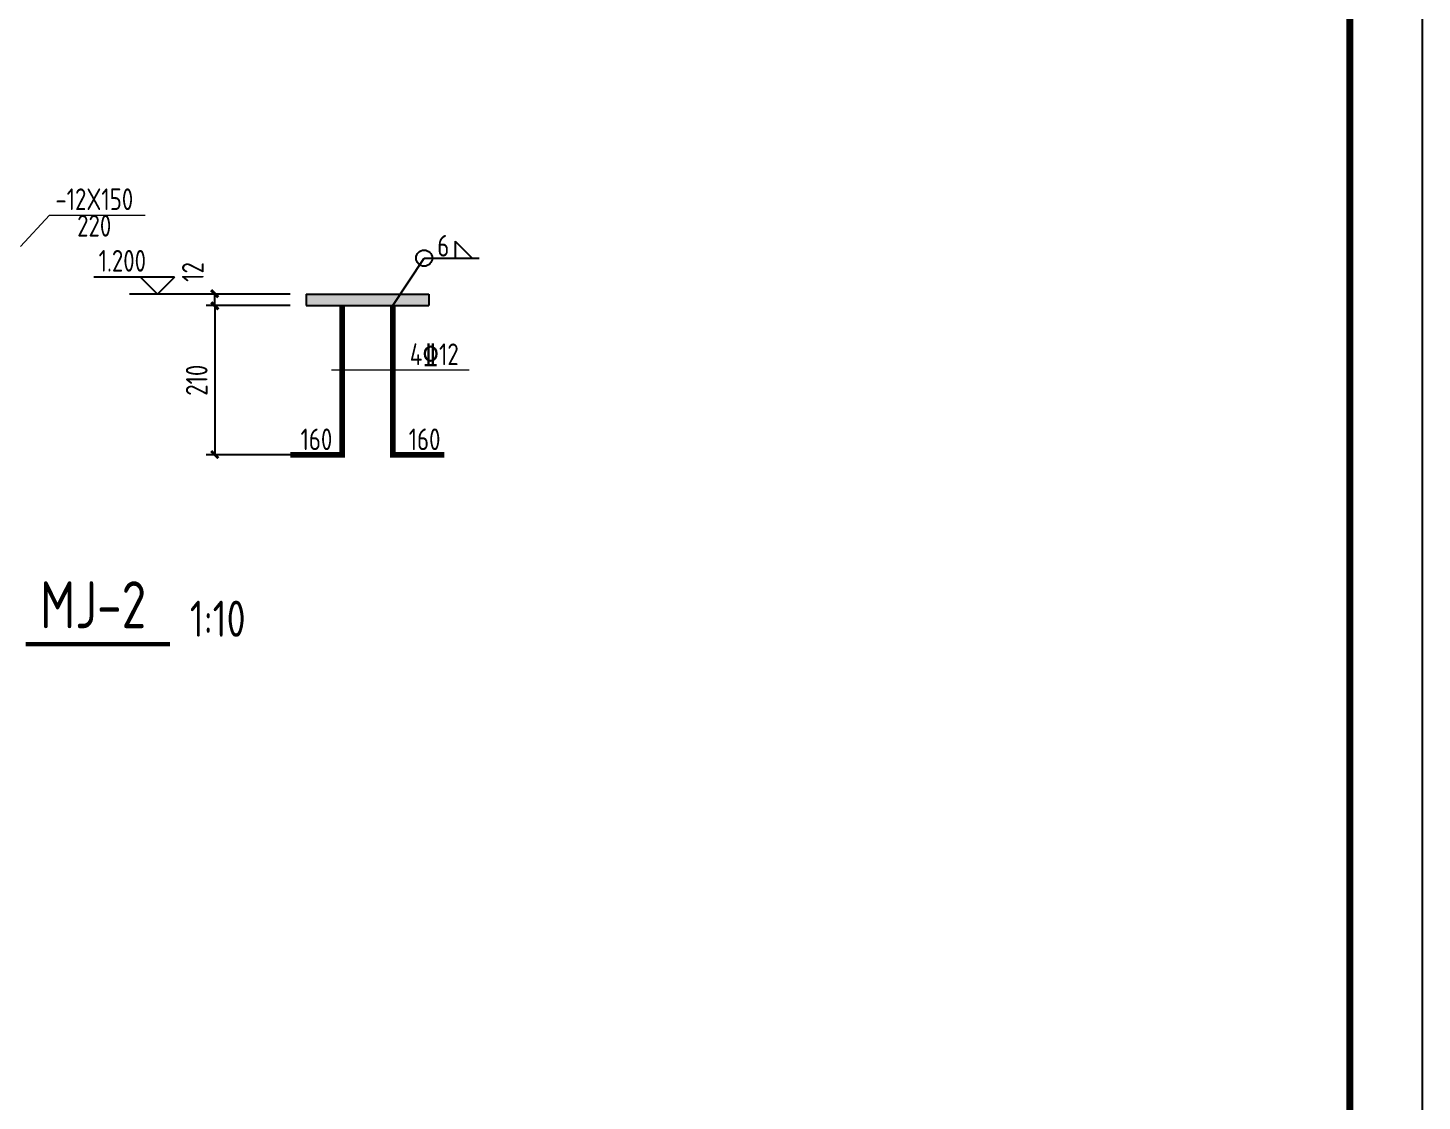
# Model space of a CAD drawing. Header units: millimetres. Extents: x 865974 to 875117, y 41124 to 44891.
# Drawn here: x 870418.1 to 870611, y 41272.1 to 41420.6 of the extents above; entities that cross this region are included whole.
import ezdxf

# ---------------------------------------------------------------- set-up
doc = ezdxf.new("R2010")
doc.units = ezdxf.units.MM
doc.header["$LTSCALE"] = 1000
doc.header["$MEASUREMENT"] = 0
doc.linetypes.add('CONTINOUS', pattern=[0])
for name, color, linetype in [('10', 7, 'Continuous'), ('D1', 112, 'Continuous'), ('DIM', 7, 'Continuous'), ('GJ', 6, 'Continuous'), ('中文', 7, 'Continuous'), ('桩', 6, 'Continuous'), ('梁__实线', 4, 'Continuous')]:
    doc.layers.add(name, color=color, linetype=linetype)
doc.layers.add('LZ', color=64, linetype='Continuous', lineweight=9)
doc.styles.add('GBHZ', font='gbenor.shx', dxfattribs={"width": 0.9, "bigfont": 'gbcbig.shx'})
doc.dimstyles.new('Y10', dxfattribs={"dimscale": 0, "dimtxt": 3, "dimasz": 0.01, "dimexe": 1.2, "dimexo": 1, "dimgap": 1, "dimtad": 1, "dimdec": 0, "dimlfac": 10, "dimzin": 0, "dimdsep": 46, "dimtxsty": 'GBHZ', "dimblk1": 'DX', "dimblk2": 'DX', "dimsah": 1, "dimcen": 0.09, "dimdle": 1, "dimadec": 0, "dimazin": 0, "dimtfac": 1, "dimtdec": 0, "dimtix": 1, "dimtmove": 2, "dimatfit": 3, "dimldrblk": 'DX', "dimfxl": 0, "dimtolj": 1, "dimtzin": 0, "dimarcsym": 0})

# ---------------------------------------------------------------- blocks, each defined once
blk = doc.blocks.new('DX')
at = {"color": 0, "linetype": 'ByBlock', "const_width": 40}
blk.add_lwpolyline([(-54, -51), (46, 49)], dxfattribs=at)
blk = doc.blocks.new('*D529')
at = {"layer": 'Defpoints', "color": 0, "transparency": 16777216}
for p in [(870443.97, 41383.78), (870455.4, 41383.78), (870455.4, 41382.18)]:
    blk.add_point(p, dxfattribs=at)
at = {"layer": 'DIM', "color": 0, "lineweight": -2, "transparency": 16777216}
for p, q in [((870454.4, 41383.78), (870442.77, 41383.78)), ((870443.97, 41383.79), (870443.97, 41383.8)), ((870443.97, 41382.18), (870443.97, 41383.78)), ((870454.4, 41382.18), (870442.77, 41382.18)), ((870443.97, 41382.17), (870443.97, 41382.16))]:
    blk.add_line(p, q, dxfattribs=at)
at = {"layer": 'DIM', "color": 0, "lineweight": -2, "transparency": 16777216, "xscale": 0.01, "yscale": 0.01, "zscale": 0.01}
for p, rotation in [((870443.97, 41383.78), 270), ((870443.97, 41382.18), 90)]:
    blk.add_blockref('DX', p, dxfattribs=dict(at, rotation=rotation))
at = {"layer": 'DIM', "color": 0, "transparency": 16777216, "insert": (870440.94, 41386.83), "char_height": 3, "attachment_point": 5, "rotation": 90, "style": 'GBHZ'}
blk.add_mtext('\\A1;12', dxfattribs=at)
blk = doc.blocks.new('*D530')
at = {"layer": 'Defpoints', "color": 0, "transparency": 16777216}
for p in [(870455.4, 41382.18), (870443.97, 41361.53), (870455.4, 41361.53)]:
    blk.add_point(p, dxfattribs=at)
at = {"layer": 'DIM', "color": 0, "lineweight": -2, "transparency": 16777216}
for p, q in [((870454.4, 41382.18), (870442.77, 41382.18)), ((870443.97, 41382.17), (870443.97, 41361.54)), ((870454.4, 41361.53), (870442.77, 41361.53))]:
    blk.add_line(p, q, dxfattribs=at)
at = {"layer": 'DIM', "color": 0, "lineweight": -2, "transparency": 16777216, "xscale": 0.01, "yscale": 0.01, "zscale": 0.01}
for p, rotation in [((870443.97, 41382.18), 90), ((870443.97, 41361.53), 270)]:
    blk.add_blockref('DX', p, dxfattribs=dict(at, rotation=rotation))
at = {"layer": 'DIM', "color": 0, "transparency": 16777216, "insert": (870441.47, 41371.85), "char_height": 3, "attachment_point": 5, "rotation": 90, "style": 'GBHZ'}
blk.add_mtext('\\A1;210', dxfattribs=at)

msp = doc.modelspace()

# ---------------------------------------------------------------- linework, layer by layer
at = {"color": 0}
msp.add_line((870610.986, 41717.604), (870610.986, 41123.604), dxfattribs=at)
at = {"color": 0, "const_width": 1}
msp.add_lwpolyline([(870600.986, 41133.604), (869794.986, 41133.604), (869794.986, 41707.604), (870600.986, 41707.604)], close=True, dxfattribs=at)
at = {"const_width": 0.6}
msp.add_lwpolyline([(870417.815, 41335.332), (870437.759, 41335.332)], dxfattribs=at)
at = {"layer": 'DIM', "color": 0, "linetype": 'CONTINOUS', "ltscale": 25}
for p, q in [((870438.407, 41386.132), (870427.245, 41386.132)), ((870436.053, 41383.778), (870433.699, 41386.132)), ((870438.407, 41386.132), (870436.053, 41383.778)), ((870442.771, 41383.778), (870432.191, 41383.778))]:
    msp.add_line(p, q, dxfattribs=at)
at = {"layer": 'GJ'}
for p, q in [((870456.595, 41383.778), (870473.595, 41383.778)), ((870456.595, 41383.778), (870456.595, 41382.178)), ((870473.595, 41383.778), (870473.595, 41382.178)), ((870456.595, 41382.178), (870473.595, 41382.178))]:
    msp.add_line(p, q, dxfattribs=at)
at = {"layer": 'GJ', "const_width": 0.8}
for points in [[(870461.595, 41382.178), (870461.595, 41361.525), (870454.446, 41361.525)], [(870468.595, 41382.178), (870468.595, 41361.525), (870475.744, 41361.525)]]:
    msp.add_lwpolyline(points, dxfattribs=at)
at = {"layer": 'LZ'}
for p, q in [((870417.088, 41390.366), (870421.12, 41394.711)), ((870421.12, 41394.711), (870434.334, 41394.711)), ((870460.095, 41373.307), (870479.178, 41373.307))]:
    msp.add_line(p, q, dxfattribs=at)
at = {"layer": '桩'}
for p, q in [((870477.246, 41391.088), (870477.246, 41388.744)), ((870477.246, 41391.088), (870479.59, 41388.744)), ((870468.595, 41382.178), (870472.931, 41388.744)), ((870472.931, 41388.744), (870480.563, 41388.744))]:
    msp.add_line(p, q, dxfattribs=at)
msp.add_circle((870472.931, 41388.744), 1.118, dxfattribs=at)
at = {"layer": '梁__实线'}
msp.add_solid([(870456.595, 41382.178), (870456.595, 41383.778), (870473.595, 41382.178), (870473.595, 41383.778)], dxfattribs=at)

# ---------------------------------------------------------------- texts
at = {"style": 'GBHZ', "width": 0.9}
for s, p in [('-12X150', (870421.922, 41395.396)), ('220', (870424.934, 41391.721)), ('6', (870474.749, 41388.962)), ('4%%13212', (870470.953, 41373.944)), ('160', (870455.838, 41362.175)), ('160', (870470.798, 41362.175))]:
    msp.add_text(s, height=3, dxfattribs=at).set_placement(p)
at = {"layer": '10', "style": 'GBHZ', "width": 0.9}
msp.add_text('MJ-2', height=6.5, dxfattribs=at).set_placement((870419.807, 41337.537))
at = {"layer": 'D1', "style": 'GBHZ', "width": 0.9}
msp.add_text('1.200', height=3, dxfattribs=at).set_placement((870427.908, 41386.876))
at = {"layer": '中文', "style": 'GBHZ', "width": 0.9}
msp.add_text('1:10', height=5, dxfattribs=at).set_placement((870440.525, 41336.348, -0.009))

# ---------------------------------------------------------------- dimensions: what is measured, and where the dimension line sits
at = {"layer": 'DIM'}
dim = msp.add_linear_dim(base=(870443.971, 41383.778), p1=(870455.397, 41382.178), p2=(870455.397, 41383.778), angle=270, text='12', dimstyle='Y10', override={"dimscale": 1}, dxfattribs=at)
dim.commit()
dim.dimension.update_dxf_attribs({"geometry": '*D529', "text_midpoint": (870440.939, 41386.825), "dimtype": 160})
dim = msp.add_linear_dim(base=(870443.971, 41361.525), p1=(870455.397, 41382.178), p2=(870455.397, 41361.525), angle=90, text='210', dimstyle='Y10', override={"dimscale": 1}, dxfattribs=at)
dim.commit()
dim.dimension.update_dxf_attribs({"geometry": '*D530', "text_midpoint": (870441.471, 41371.852)})

doc.saveas('drawing.dxf')
